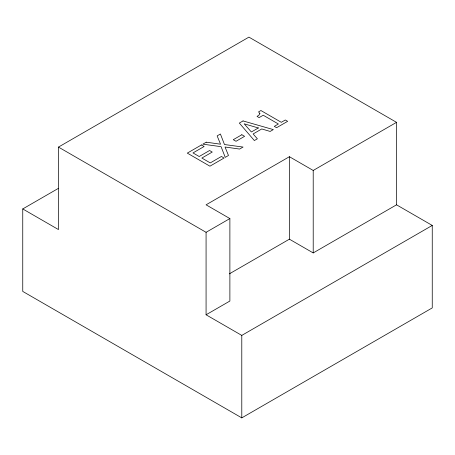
<?xml version="1.0" encoding="UTF-8"?>
<svg xmlns="http://www.w3.org/2000/svg" width="455" height="455" viewBox="0 0 455 455"><rect width="100%" height="100%" fill="white"/><g stroke="black" fill="none" stroke-linecap="round" stroke-linejoin="round"><path stroke-width="0.68" d="M396.538 204.818L432.25 225.435L432.25 307.91L241.787 417.878L22.75 291.416L22.75 208.942L58.462 229.565L58.462 147.09L248.925 37.122L396.538 122.344L396.538 204.818L313.211 252.929L289.403 239.182L229.354 273.853M22.75 208.942L58.388 188.37M396.538 122.344L313.211 170.454L289.403 156.708L206.075 204.818L229.883 218.565L229.883 301.039L206.075 314.786L206.075 232.312L58.462 147.09M206.075 232.312L229.883 218.565M206.075 314.786L241.787 335.403L432.25 225.435M313.211 170.454L313.211 252.929M289.403 156.708L289.403 239.182M241.787 335.403L241.787 417.878M259.902 113.534L258.901 115.149L257.047 116.412L259.117 117.606L263.223 115.234L278.392 123.999L274.291 126.365L276.6 127.701L287.64 121.326L285.325 119.995L281.315 122.31L260.908 110.531L258.554 111.89L259.902 113.534M201.451 144.946L187.295 153.119L209.931 166.189L224.087 158.016L221.414 156.475L210.267 162.907L201.861 158.056L212.246 152.055L209.567 150.514L199.188 156.509L192.983 152.925L204.124 146.493L201.451 144.946M206.24 142.182L202.805 144.167L221.09 146.669L225.231 157.362L228.484 155.479L225.032 147.011L239.609 149.058L243.061 147.062L224.486 144.536L220.408 134.003L217.137 135.891L220.544 144.195L206.24 142.182M243.044 120.933L239.336 123.072L254.345 140.549L257.382 138.798L253.111 133.958L261.762 128.964L270.139 131.432L273.318 129.595L243.044 120.933M241.844 134.743L233.273 139.691L236.02 141.278L244.597 136.329L241.844 134.743M258.355 127.963L251.376 131.99L244.187 123.823L258.355 127.963"/></g></svg>
